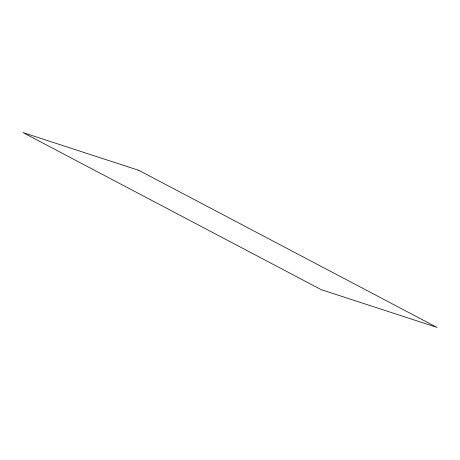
<?xml version="1.0" encoding="UTF-8"?>
<svg xmlns="http://www.w3.org/2000/svg" width="460" height="460" viewBox="0 0 460 460"><rect width="100%" height="100%" fill="white"/><g stroke="black" fill="none" stroke-linecap="round" stroke-linejoin="round"><path stroke-width="0.69" d="M138.799 170.344L23 132.595L321.201 289.656L437 327.405L138.799 170.344"/></g></svg>
